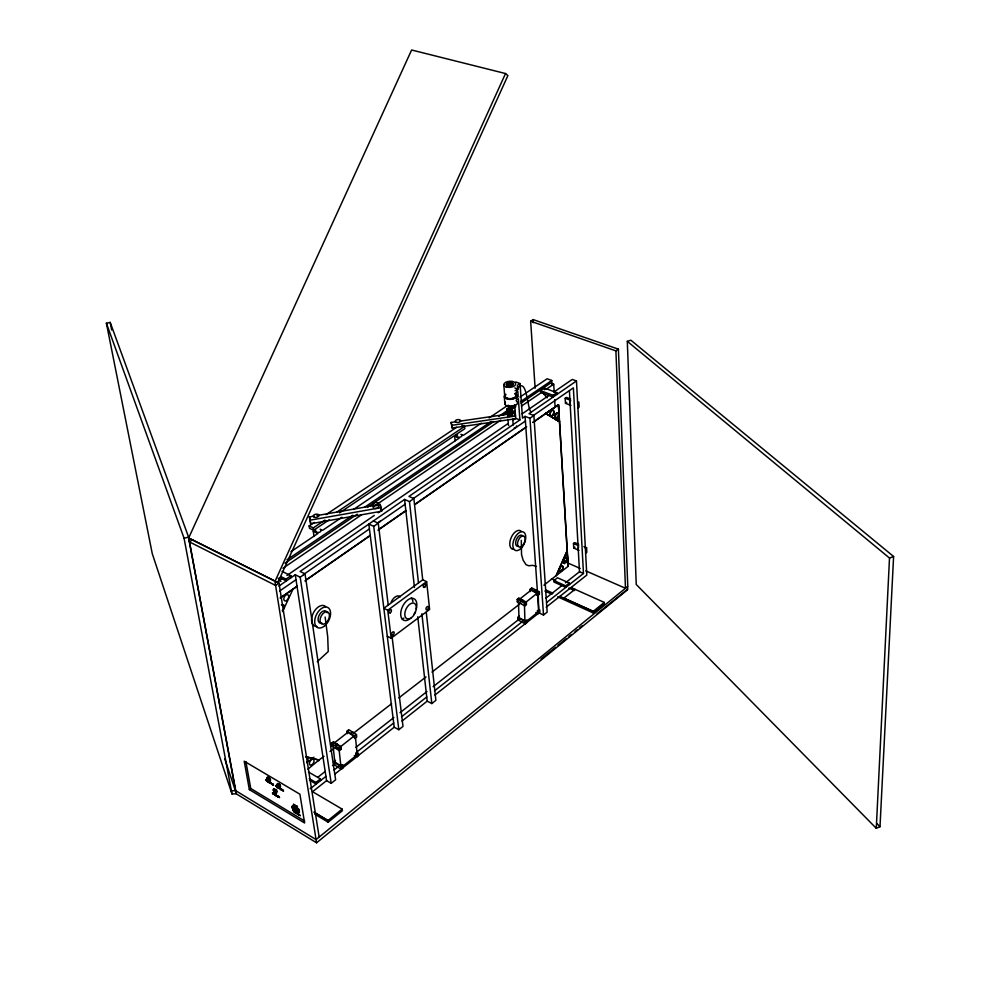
<?xml version="1.0" encoding="UTF-8"?>
<svg xmlns="http://www.w3.org/2000/svg" width="1000" height="1000" viewBox="0 0 1000 1000"><rect width="100%" height="100%" fill="white"/><g stroke="black" fill="none" stroke-linecap="round" stroke-linejoin="round"><path stroke-width="1.5" d="M274.462 793.1L275.75 792.812L275.763 794.137M268.35 782.575L267.95 780.725L268.85 781.5A1.6 0.737 53.6 0 0 269.237 781.075C269.125 780.1 267.75 779.9 267.15 780.2M277.25 786.25L278.263 786.012L277.775 785.037A1.587 0.725 53.4 0 1 278.075 784.587M876.275 828.3L889.5 558.05L627.312 341.337L630.875 340.213L893.6 556.5L880 826.7L876.275 828.3L636.237 584.475L627.312 341.337M293.65 810.812L292.825 805.812L296.875 808.238L297.688 813.25C301.788 810.863 296.15 805.962 293.463 805.325L292.587 805.987L293.412 810.938L297.45 813.363L293.65 810.75L291.788 807.337L293 805.688M277.1 786.625L277.238 787.438L276.975 786.538L279.025 787.55A1.6 0.737 53.4 0 0 279.413 787.138L279.375 786.9A1.938 0.887 53.4 0 0 278.962 786.025L277.838 784.912A1.762 0.812 53.4 0 0 277.462 784.875L277.538 784.55M280.038 786.562L279.962 786.712A1.6 0.737 53.4 0 1 279.562 787.125L279.538 786.8M278.825 785.662C281.288 784.875 278.325 787.237 278.675 786.363A1.6 0.737 53.4 0 1 277.9 785.387L277.975 785.35M270.012 780.125C269.137 778.975 268.888 781.612 269.237 780.763A1.925 0.887 53.6 0 0 268.788 779.975L267.625 779.125L269.325 779.55A1.925 0.887 53.6 0 1 269.762 780.375L269.862 780.638A1.587 0.737 53.6 0 1 269.4 781.075L269.5 781.025M299.175 811.125L298.688 811.787L296.863 808.088M510.425 406.6L510.6 408.925M578.237 549.175L578.538 546.788M298.663 814.7L297.825 813.625L297.65 814.262M570.125 403.525L570.45 401.3M296.45 806.525L297.113 806.688M268.762 780.15L269.337 781M296.962 806.825L297.1 806.075L297.4 806.762M268.65 779.6L269.113 778.675L267.425 778.875A1.587 0.737 53.6 0 1 267.812 778.388A1.75 0.8 53.6 0 1 268.188 778.475L267.3 777.562L267.275 779.45A1.963 0.9 53.6 0 0 267.475 779.875L267.663 779.938M266.788 779.938L267.425 779.212A2.288 1.05 53.6 0 0 268.625 779.925M267.8 779.488L269.163 779.212M268.9 780.962L268.562 780.9A1.925 0.887 53.6 0 1 268.225 780.562L268.05 780.525M268.425 782.275C268.425 781.125 268.125 779.163 269.387 780M270.1 780.462L269.625 781.287M280.1 785.675C279.45 782.325 276.025 785.225 278.062 783.825A2 0.925 53.4 0 0 277.425 783.688L277.488 784.638M277.312 786.25L278.55 784.65M277.413 785.225L278.575 787.375L277.913 786.9A1.6 0.737 53.4 0 1 277.275 785.863L277.413 784.575L277.438 785.487A1.975 0.912 53.4 0 0 278.575 787.1L278.337 787.175M277.663 786.95C278.825 789.8 276.55 786 278.75 786.462M278.263 786.012L277.663 786.225L279.2 787.35M278.65 786.5L279.65 787.062A1.6 0.737 53.4 0 0 280.038 786.65L279.938 786.287A1.975 0.912 53.4 0 0 279.5 785.462L279 784.737M278.738 786.637L279.037 785.8A2.288 1.062 53.5 0 1 277.825 785.075L279.113 784.987L278.1 785.688M279.1 788.363C276.35 788.175 281.225 784.85 280.012 787.438M297.137 810.788C299.425 812.163 289.7 805.013 294.525 811.388M295.738 812.562L295.938 813.238L294.975 812.387L295.462 812.95M278.512 784.075L278.062 784.188A1.762 0.812 53.4 0 0 278.113 785.113M268.363 778.2L268.5 778.3M269.237 781.075L270.087 780.062M276.775 795.387L276.087 794.85L276.262 795.837M295.625 811.038C294.775 809.175 296.375 812.688 297.6 809.737M294.088 811.375L294.887 812.6L294.225 811.462M511.45 412.25C514.938 414.913 504.988 415.45 508.325 412.463C505.938 417.062 516.287 413.55 511.463 409.387M511.95 408.775L509.45 410.087L507.2 408.9L509.087 407.638L511.7 408.15L512.513 415.913M293.2 805.288C290.837 806.062 294.15 809.95 292.3 807.375M516.9 391.662L518.812 386.875C527.112 379.875 527.137 407.675 530.962 412.125M272.575 783.95L272.6 784.8L272.35 783.838L273.325 784.425M277.562 784.9L278.038 785.987L277.288 786.35M278.9 784.825L279.35 785.263M567.013 551.025L556.213 575.6L567.013 551.025L568.162 566.312L559.562 421.675L545.675 413.462L532.863 422.375M316.575 842.788L236.175 793.775L188.65 538L411.613 50L505.525 73.537L274.95 581.512L316.575 842.788L627.725 589.587L627.6 586.55M282.587 611.587L292.9 589.312M279.025 787.087L278.875 787.2M279.525 786.275L279.488 787.15L279.062 786.075M278.05 786.5L279.662 785.425M279.05 785.962L278.825 785.925A2.288 1.062 53.5 0 1 277.587 785.263A1.925 0.887 53.4 0 0 278.387 786.612L278.425 786.65M297.688 813.25L298.688 811.787M275.238 793.238L274.575 792.75M318.625 760.812L319.1 760.138L305.85 756.737M268.463 780.925L268.45 781.038A1.963 0.9 53.6 0 1 267.738 780.312M278.488 786.9L278.025 786.725M278.688 786.312L279.587 785.575M279.075 784.587L277.825 785.438A1.6 0.737 53.4 0 0 278.463 786.475L279.025 786.612A1.762 0.812 53.4 0 0 280.413 786A1.762 0.812 53.4 0 0 278.425 783.975L279.95 785.462M275.287 793.175L274.613 792.725M317.275 661.675L328.237 651.55L327.713 636.712L325.125 617.038M508.55 405.5L508.5 406.15M557.688 596.825L593.237 612.95L593.162 611.425L604.275 602.413L571.038 587.537M593.237 612.95L604.35 603.938L604.275 602.413M342.137 809.112L342.375 810.713L328.175 822.2L327.925 820.588L342.137 809.112L312.55 791.712L326.575 780.638L295.275 574.775L278.888 586.075M541.038 659.025L555.625 647.275M558.05 645.312L566.55 638.462M568.987 636.5L571.413 634.55M575.062 631.613L577.487 629.65M579.925 627.688L582.35 625.725M596.925 613.975L627.3 589.487M525.288 623.888L525.225 621.575L526.85 620.275L524.9 620.825L518.212 617.163L517.863 619.825L525.288 623.888L526.912 622.587L526.85 620.275M538.212 613.538L538.162 611.225L539.775 609.938L539.825 612.25L538.212 613.538L535.862 612.487M341.362 769.188L343.288 767.65L343.025 765.275L342.275 764.788L340.85 765.925L334.087 761.525L333.837 764.3L337.812 767.2L341.362 769.188L341.1 766.812L333.575 761.925L335.513 760.4M356.637 756.975L358.537 755.45L358.3 753.075L356.4 754.587L356.637 756.975L354.275 755.662M526.087 621.638L537.513 612.513L537.425 610.825L538.612 609.875M355.825 755.888L355.65 754.112L357.05 752.987M341.1 766.812L343.025 765.275M342.2 766.775L356.075 755.688M517.863 619.825L517.788 617.5L519.425 616.2M339.375 750.675L341.312 749.137L341.05 746.725L333.475 741.862L331.538 743.4L331.8 745.812L339.375 750.675L339.113 748.263L331.538 743.4M347.788 732.362L353.837 736.2L354.775 738.475L356.7 736.963L356.463 734.55L348.888 729.762L346.962 731.275L347.212 733.688M524.462 605.112L525.675 604.15L525.625 602.4L523.225 601.112M530.337 591.55L530.275 589.2L531.9 587.925L539.375 591.912L539.425 594.263L537.8 595.538L537.062 595.138L538.25 594.188M524.775 605.862L526.425 604.562L526.362 602.212L518.875 598.175L517.225 599.462L517.3 601.812L524.775 605.862L524.712 603.513L526.362 602.212M295.712 808.3L293.988 809.663L298.163 812.875M293.412 810.938L294.125 810.45L293.288 805.438L297.337 807.862L296.637 808.413L297.538 813.475M575.025 589.325L563.875 598.15L593.263 611.337M326.575 780.638L331.2 783.312L335.637 779.8L305.025 573.862L300.113 571.45L404.588 499.438L409.475 501.6L413.862 498.562L422.725 579.825L426.637 581.663L429.625 609.425L391.175 638.2L387.287 636.25M398.825 729.712L373.725 526.337L368.825 524.087L394.212 727.212L398.825 729.712L403 726.4L392 636.062M417.738 616.788L427.2 701.15L431.812 703.562L435.875 700.35L426.262 612.188M434.925 695.05L538.938 612.9L543.513 615.025L547.163 612.137L533.875 415.538L529.012 413.663L576.462 380.962L586.8 575.087L546.163 607.188M517.225 599.462L521.138 601.25L522.788 599.95M530.275 589.2L534.188 590.962L535.812 589.675M340.087 747.062L354.087 736M339.113 748.263L341.05 746.725M354.775 738.475L354.538 736.062L356.463 734.55M525.562 602.45L537.062 593.35M537.8 595.538L537.75 593.2L539.375 591.912M334.663 774.25L394.212 727.212M401.987 721.075L427.2 701.15M294.662 808.75L295.438 809.287M334.038 743.175L348.038 732.163M331.8 745.812L332.05 743M530.288 589.8L531.475 588.263M519.575 599.212L532.238 589.25M517.3 601.812L520.875 603.175M335.462 745.6L337.413 744.062M346.962 731.275L350.9 733.438L352.812 731.925M309.488 780.175L316.163 784.075L315.912 782.475L320.4 778.938L308.425 771.975M565.763 585.85L569.325 583.05L557.475 577.762L553.913 580.538L554.012 582.062L565.862 587.375L565.763 585.85L553.913 580.538M310.188 788.775L325.925 776.375M334.025 770L338.9 766.162M355.938 752.738L393.675 723M401.475 716.862L426.737 696.963M434.475 690.875L522.712 621.362M547.013 602.212L583.475 573.488L573.375 387.85L533.112 415.7M347.025 731.888L348.387 730.163M317.85 777.237L325.213 771.45M332.562 765.675L335.025 763.75M355.863 747.375L393.875 717.525M400.012 712.712L426.987 691.525M433.125 686.7L518.962 619.288M545.938 598.1L561.875 585.588M565.438 582.788L579.5 571.75L569.425 390.975M276.413 792.025L276.075 792.763M305.7 756.65L318.95 760.05L324.012 756.312M330 751.45L333.837 748.662M353.35 733.275L391.587 703.725M398.812 697.913L425.988 676.95M431.975 672.1L519.362 604.288M543.925 585.163L568.162 566.312M307.887 769.175L318.913 760.037M585.638 553.2L586.812 552.288L586.562 547.688L583.925 546.55M277.075 786.075L278.038 786.275M277.987 787.2L278.45 787.138M585.4 548.6L586.562 547.688M279.275 787.7L279.75 788.938L279.475 787.3A1.925 0.887 53.4 0 0 280.262 786.85M279.962 786.712L280.113 786.75M275.325 792.325L275.275 791.988M274.475 793.55L274.325 793.612A2.188 1 53.4 0 0 275.512 794.338M277.425 783.688L277.5 783.625A2 0.925 53.4 0 1 278.275 783.662L278.312 784M277.65 784.287L277.425 784.925M277.975 784.087L278.35 784.513A1.762 0.812 53.4 0 0 277.975 784.475L278.3 783.65M278.75 785L277.188 785.537A1.587 0.725 53.4 0 1 277.45 785.075M267.438 781.725L267.275 780.825L268.275 781.413L268.938 780.562L268.05 781.4M268.312 781.637L269.012 780.938M270.062 780.45L269.925 780.688M579.012 550.35L573.763 548.075L574.925 547.175M307.775 761.963L313.95 757.2M559.663 567.587L562.125 565.688M249.338 789.587L244.213 761.2L299.925 794.225L304.6 822.975L249.338 789.587L250.75 788.5L245.9 761.625M267.65 779.762A1.925 0.887 53.6 0 1 267.462 779.338L267.337 777.588M268.2 781.275L267.75 780.85A1.6 0.737 53.6 0 1 267.113 779.825L268.125 777.6M268.35 778.413L267.025 779.488A1.575 0.725 53.6 0 1 267.275 779.038L268.35 778.925M573.763 548.075L573.488 543.488L574.663 542.575L578.638 544.275M391.175 638.2L387.75 610.225L426.637 581.663M422.725 579.825L383.837 608.3L387.75 610.225M577.9 407.987L579.138 407.113L578.862 402.05L577.625 402.912M558.312 404.725L545.763 413.462L559.475 421.613L558.462 404.775L559.325 421.662M558.462 404.775L545.675 413.462M570.575 398.963L566.425 397.413L565.188 398.275L565.475 403.325L566.712 402.463M280.262 597.9L297.025 586.237M306 580L370.087 535.475M379.062 529.237L405.975 510.538M414.95 504.3L526.45 426.825M280.425 597.975L297.188 586.312M304.875 580.975L370.238 535.55M377.938 530.2L406.125 510.613M415.1 504.375L526.613 426.887M533.013 422.438L558.475 404.738L568.075 566.375M279.625 591.025L296.025 579.688M303.387 574.587L369.425 528.913M377.688 523.2L405.125 504.225M413.325 498.55L525.425 421.012M295.275 574.775L300.188 577.212L305.025 573.862M373.725 526.337L378.25 523.2L388.225 605.087M515.763 381.95L520.037 383.55L522.5 418.15L525.087 416.362L529.95 418.25L533.875 415.538M280.95 576.587L286.025 579.125L290.9 575.763L291.188 577.6M553.013 395.312L553.125 397.05L540.575 392.337L540.462 390.625L553.013 395.312L556.825 392.688L556.938 394.412M516.112 400.175L518.362 398.65L519.9 419.938L408.975 496.413L413.862 498.562M276.9 582.362L282.05 578.825M286.925 575.475L374.312 515.425M378.162 512.775L507.962 423.6M513.1 420.062L515.675 418.3L519.9 419.938M522.1 413.875L548.9 395.462M553.938 392L572.25 379.425L576.462 380.962M535.125 388.25L530.662 321.225L615.9 350.863L618.4 349.137L627.788 586.4L316.062 839.575L235.588 790.612L231.4 790.788M319.15 837.075L279.012 583.088L275.587 585.45L189.363 541.85L192.787 539.637M540.462 390.625L544.275 388.013L556.825 392.688M282.938 568.237L361.587 514.775M377.062 504.25L500.85 420.112M511.163 413.1L515.025 410.462M521.475 406.087L542.112 392.062M545.975 389.425L553.713 384.175L554.188 391.912M515.962 398.25L518.225 396.725L517.85 391.587L515.288 393.312M286.95 559.85L352.825 515.225M364.45 507.35L491.05 421.6M498.8 416.35L507.85 410.225M510.425 408.475L514.3 405.85M520.763 401.475L551.763 380.475L552.05 385.112M284.988 563.175L357.2 514.2M367.512 507.212L493.888 421.5M502.912 415.375L508.075 411.887M511.938 409.263L515.812 406.637M520.962 403.137L550.625 383.025L553.713 384.175M515.1 390.763L517.675 389.038L517.4 385.325L520.037 383.55M290.963 551.675L317.925 533.488L313.275 531.263L315.6 529.712M341.912 517.288L322.562 530.35L320.238 529.25M353.525 509.45L459.3 438.05L454.675 436.163L455.112 440.812M481.425 423.125L463.387 435.3L461.075 434.35M489.162 417.9L507.2 405.725M520.087 397.025L547.15 378.762L551.763 380.475M314.325 522.463L309.15 525.925L309.488 528.288L313.65 530.262L329.15 519.85M339.487 512.9L464.825 428.675L464.625 426.388L461.863 425.275M454.675 436.163L456.712 434.787M325.962 514.675L456.6 427.312M309.15 525.925L313.312 527.9L324.95 520.087M336.587 512.288L464.625 426.388M530.662 321.225L533.188 319.6L618.4 349.137M508.475 414.487L507.675 415.575L509.05 416.55L512.425 415.438L511.163 409.675M276.062 792.387L275.712 792.425A1.688 0.775 53.4 0 1 273.837 790.525A1.688 0.775 53.4 0 1 274.938 789.887A1.688 0.775 53.4 0 1 276.062 792.225L275.85 792.387M508.075 405.5L508.7 405.513M268.062 778.012L268.025 777.688A1.988 0.912 53.6 0 0 267.25 777.65M889.5 558.05L893.6 556.5M267.925 778.35L267.838 778.612A1.575 0.725 53.6 0 0 267.575 779.075M267.975 779.55L267.663 778.863A1.75 0.8 53.6 0 0 267.288 778.838L267.288 779.025M295.438 810.925L295.65 810.15M267.275 779.275L268.075 780.65M278.975 786.762L278.95 786.15M188.6 537.137L110.188 322.388L106.4 323.212L184.075 538.25L188.6 537.137L235.912 791.762M277 787.288L276.5 786.263L277.075 787.15M316.925 515.588L380.2 504.425L381.587 511.225L310.688 523.763L309.4 516.912L313.913 516.112M309.4 516.912L310.175 520.163L381.163 507.625M274.662 794.212L274.637 794.688M511.45 405.7L512.175 405.913L511.275 406.2M277.913 796.237L278.45 797.15L277.925 796.338M294.688 805.475L294.55 805.225M295.788 806.125L295.325 805.3L295.837 805.8M268.3 781.513L268.512 782.25M269.613 782.825L269.1 781.462A1.963 0.9 53.6 0 0 269.875 781M273.55 793.538L274.3 794.613L273.65 793.713M514.663 404.625L515.725 418.75L452.163 428.013L451.1 422.438L455.637 421.788M460.175 421.125L508.525 414.075M511.55 413.638L514.575 413.2L515.525 416.025L451.9 425.3L451.1 422.438M282.35 789.925L282.787 790.75M281.988 790.163L281.5 789.275L281.613 790.288M106.4 323.212L152.275 553.688L231.988 793.95L236.175 793.775M281.962 790.05L281.575 789.438L281.725 790.375M294.8 809.375L294.6 808.8M319.062 760.125L318.412 760.037L319.325 760.263M294.475 805.238L294 804.65M270.338 783.35L269.95 782.175M536.425 566.475L532.737 565.337L528.7 565.775L526.013 564.675L523.125 560.138L521.538 554.625L521.3 540.325M269.75 780.238L269.95 781.025M565.188 398.275L570.7 400.325M565.475 403.325L570.975 405.387M514.825 387.962L517.675 389.038M267.887 777.788L268.25 777.938M573.488 543.488L578.763 545.75M563.088 560.925A2.862 1.512 -66.6 0 0 565.45 562.075A2.862 1.512 -66.6 0 0 566.013 557.575A2.862 1.512 -66.6 0 0 563.237 561A2.862 1.512 -66.6 0 0 565.6 562.137A2.862 1.512 -66.6 0 0 566.163 557.65A2.862 1.512 -66.6 0 0 563.088 560.925L580.138 568.4M585.812 570.887L625.487 588.275L615.9 350.863M579.5 571.75L583.475 573.488M551.45 578.775L555.65 580.65M568.837 588.025L574.525 590.575M545.887 590.013L552.888 593.175M559.888 596.35L593.162 611.425M544.9 591.025L552 594.25M373.35 520.962L378.25 523.2M268.525 777.975A1.75 0.8 53.6 0 1 270.262 780.138A1.75 0.8 53.6 0 1 268.975 780.5L269.075 781.062M275.562 792.738L275.587 792.738A2.125 0.975 53.4 0 0 275.988 790.812A2.125 0.975 53.4 0 0 273.587 789.375A2.125 0.975 53.4 0 0 274.825 792.288L274.85 792.312M298.337 814.237L298.312 814.3M315.788 531.888L316.887 532.413M282.025 571.337L290.9 575.763M280.525 788.9L280.338 788.413M279.637 577.625L286.312 580.962L286.025 579.125M279.012 583.088L188.65 538L277.825 582.575L507.9 75.575L505.525 73.537M514.55 405.1L513.8 405.513M538.212 592.438L538.962 592.837M531.038 590.2L537.013 593.387L537.062 595.138M525.675 604.15L526.425 604.562M537.425 610.825L538.162 611.225M517.788 617.5L525.225 621.575M309.25 778.587L315.912 782.475M313.85 812.087L328.062 820.487M545.837 413.525L559.475 421.625M268.4 778.737L268.888 779.125M278.575 784.775L278.888 784.95M282.125 789.325L282.325 790.462M281.2 788.938L281.225 789.812M270.275 782.725L269.5 782.15L269.662 783.05L269.637 782.225M280.4 788.825L281.35 789.887L281.175 788.787M279.137 788.562L279 787.75L279.688 788.15M315.075 812.913L327.925 820.588M314.95 814.287L328.175 822.2M296.488 805.9L296.7 806.587M275.387 793.475L274.425 793.487M272.562 792.825L272.975 793.863L272.85 793.125M274.913 794.175L274.925 794.825M273.288 794.05L273.312 793.637M276.925 796.225L276.262 794.95M276.163 796.012L275.8 794.638L276.175 796.025M292.587 805.987L296.637 808.413M296.75 810.088L293.062 807.862L292.812 806.4L296.512 808.625L297.062 811.975M293.725 808.938L299.462 812.387L298.95 809.25M294.363 810.612L297.938 812.763M295.475 812.3L296.3 813.45M250.75 788.5L304.7 821.05M534.188 590.962L537.75 593.2M355.262 735.075L356.012 735.562M521.138 601.25L524.712 603.513M357.225 754.762L357.987 755.238M355.65 754.112L356.4 754.587M334.3 742.962L340.363 746.85M340.55 748.65L341.312 749.137M332.863 744.1L332.113 743.612L333.475 741.862M332.312 745.413L333.062 745.9M335.487 747.45L337.912 749.013M294.962 805.65L294.9 805.312M280.475 788.487L281.15 789.775M350.9 733.438L354.538 736.062M275.262 793.575L275.637 794.237M272.762 783.888L273.488 785.325L273.038 784.812M268.738 777.962L269.713 778.988M296.462 813.45L296.375 813.363M876.712 823.363L880 826.7M294.3 805.238L293.55 804.05M543.2 393.325L547.188 397.825M278.113 578.188L280.912 581.525M277.987 784.438L278.012 784.65A1.587 0.725 53.4 0 0 277.738 785.113M294.488 812.15L294.2 811.55L294.325 812.262M224.7 758.75L235.613 791.338M381.587 511.225L380.2 504.425M269.95 780.013L270.025 780.738A1.925 0.887 53.6 0 1 269.25 781.3M110.188 322.388L111.688 330.025M184.075 538.25L231.988 793.95M272.55 792.725L272.712 793.713M275.163 794.513L274.55 794.137L274.675 794.875M279.425 787.525L279.713 787.4A1.925 0.887 53.4 0 0 280.188 786.9M295.462 812.2L295.7 813.088M320.4 778.938L320.65 780.537M300.188 577.212L331.2 783.312M313.312 527.9L313.65 530.262M313.275 531.263L313.938 535.9M310.175 520.163L310.688 523.763M404.588 499.438L414.462 587.487M409.475 501.6L418.475 582.938M421.887 613.787L431.812 703.562M333.038 745.612L334.862 762.275M333.575 761.925L333.837 764.3M339.087 749.5L340.875 766.175M355.562 738.125L357.075 753.263M451.9 425.3L452.163 428.013M508.837 410.062L509.175 414.538M508.275 409.95L508.612 414.425M507.8 409.775L508.137 414.237M507.312 408.575L507.788 413.988M507.2 408.9L507.738 416.388M507.95 419.237L508.387 424.925A2.4 1.275 -4.3 0 0 508.812 425.513M503.837 384.9L504.725 396.362M504.312 396.7L504.862 403.85M514.575 413.2L514.775 415.913M512.725 418.75L513.15 424.438M511.7 408.15L512.175 413.575M511.575 409.412L511.9 413.875M510.65 409.888L510.988 414.363M509.787 406.15L509.963 408.475M510.062 410.037L510.4 414.5M509.45 410.087L509.787 414.562M525.087 416.362L537.438 591.737M537.663 594.837L538.65 608.812M529.95 418.25L543.513 615.025M533.188 319.6L533.387 322.713M544.275 388.013L544.388 389.738M554.65 399.65L555.125 407.4M555.5 413.587L555.875 419.787M564.225 557.587L564.6 563.775M569.325 583.05L569.412 584.562M518.875 598.175L517.663 599.125M518.475 601.6L518.962 617.825M524.45 604.837L524.913 621.075M538.25 593.925L538.612 610.138M281.4 605.05A3.425 2.125 -62.5 0 1 284.25 606.062A3.425 2.125 -62.5 0 1 282.25 610.475M306.5 757.788A3.287 1.9 -60.5 0 1 308 759.35A3.287 1.9 -60.5 0 1 306.65 762.675M409.9 618.875A11.938 6.875 -64.3 0 1 400.7 613.675A11.938 6.875 -64.3 0 1 410.487 598.538A11.938 6.875 -64.3 0 1 416.25 609.038M415.213 611.925A11.938 6.875 -64.3 0 1 413.738 614.65M411.287 597.725A11.925 6.887 -64.2 0 1 412.9 601.663M403.9 618.188A11.925 6.887 -64.2 0 1 401.863 618.688M391.188 602.013A8.5 4.95 -64.2 0 1 400.375 596.8M321.975 623.1A6.688 4.05 -63 0 1 318.087 619.438A6.688 4.05 -63 0 1 322 611.763A6.688 4.05 -63 0 1 327.238 612.788M316.887 626.413A11.275 6.837 -62.9 0 1 312.95 613.8A11.275 6.837 -62.9 0 1 325.588 606.538M518.525 546.263A5.975 3.275 -66.5 0 1 516.362 539.6A5.975 3.275 -66.5 0 1 522.737 536.075M513.713 549.325A10.05 5.525 -66.5 0 1 511.175 537.638A10.05 5.525 -66.5 0 1 521.45 531.525M380.4 520.625A2.788 1.575 -7.1 0 1 378.288 522.312M516.512 425.9A2.575 1.363 -4.2 0 1 514.3 427.85M461.337 434.75A2.688 1.438 -5.3 0 1 461.012 436.8A2.688 1.438 -5.3 0 1 457.238 436.875A2.688 1.438 -5.3 0 1 457.575 434.825M320.538 529.65A2.862 1.625 -8.3 0 1 320.475 531.65A2.862 1.625 -8.3 0 1 317.113 532.463L315.6 531.712A2.862 1.625 -8.3 0 1 315.65 530.45M512.938 425.1A2.4 1.275 -4.3 0 1 512.6 425.4M378.512 506.087A2.8 1.562 -7.1 0 1 375.988 508.45A2.8 1.562 -7.1 0 1 373.275 506.6A2.8 1.562 -7.1 0 1 377.663 505.5M267.462 778.45A2.275 1.05 53.6 0 1 268.412 777.175A2.275 1.05 53.6 0 1 270.475 779.825A2.275 1.05 53.6 0 1 269.15 780.65M515.825 393.888A6.35 3.287 -4.3 0 1 514.712 398.375A6.35 3.287 -4.3 0 1 506.15 398.65A6.35 3.287 -4.3 0 1 505.788 394.212M516.337 401.037A6.338 3.3 -4.3 0 1 515.65 405.325A6.338 3.3 -4.3 0 1 507.537 406.138A6.338 3.3 -4.3 0 1 505.438 402.137M510.913 406.4A2.062 1.075 -4.3 0 1 508.237 406.763A2.062 1.075 -4.3 0 1 507.475 405.45M515.45 393.738A5.925 3.062 -4.3 0 1 514.8 397.725A5.925 3.062 -4.3 0 1 507.212 398.488A5.925 3.062 -4.3 0 1 505.262 394.775M515.188 394.15A5.575 2.888 -4.3 0 1 514.575 397.9A5.575 2.888 -4.3 0 1 507.438 398.612A5.575 2.888 -4.3 0 1 505.588 395.125M515.163 393.862A5.575 2.888 -4.3 0 1 513.812 397.975A5.575 2.888 -4.3 0 1 506.05 397.688M505.375 397.05A5.575 2.888 -4.3 0 1 505.575 394.825M268.863 779.75A2.288 1.05 53.6 0 1 267.65 779.025M280.062 787.05A1.975 0.912 53.4 0 1 279.275 787.513M278.463 786.55A1.925 0.887 53.4 0 1 277.7 785.312M278.538 785.888A1.762 0.812 53.4 0 1 278.288 785.5M275.975 789.538A2.587 1.188 53.4 0 1 276.388 790.062M276.737 790.638A2.587 1.188 53.4 0 1 277 791.2M276.225 789.412A2.325 1.062 53.4 0 1 276.6 789.887M279.475 797.513L279.088 796.6L279.475 797.513M266.525 780.75L265.863 779.925L266.525 780.75M276.288 786.475L275.575 785.575L276.288 786.475M300.2 815.6L298.762 814.225L300.2 815.6M297.262 813.587L297.587 814.425L297.262 813.587M266.688 780.863L265.738 779.75L266.688 780.863M277.738 796.462L277.188 795.763L277.738 796.462M279.125 797.3L278.538 796.612L279.125 797.362M271.762 783.713L272.362 784.275L271.762 783.713M298.825 814.375L299.1 815.05L298.725 814.3M297.387 810.512L298.2 811.525L297.387 810.512M326.337 622.575L325.138 623.513A6.7 4.05 -63 0 1 320.3 618.312A6.7 4.05 -63 0 1 328.075 612.212A6.7 4.05 -63 0 1 326.337 622.575M267.413 781.625L266.762 780.512L267.4 781.5M376.375 502.512L375.65 502.512A2.8 1.562 -7 0 0 373.038 504.938A2.8 1.562 -7 0 0 377.688 504.95A2.8 1.562 -7 0 0 376.375 502.512M268.163 782.025L267.725 780.85L268.113 782.025M283.45 791.012L282.938 789.875L283.475 791.15M270.95 782.738L271.663 784.25L270.95 782.738M277.387 786.575L277.425 787.438L277.387 786.575M277.9 796.15L278.025 796.888L277.9 796.15M460.575 420.588L460.363 420.25A2.7 1.425 -5.3 0 0 455.875 420.238A2.7 1.425 -5.3 0 0 457.238 422.438A2.7 1.425 -5.3 0 0 460.575 420.588M286.7 600.5A3.425 2.125 -62.8 0 0 288.163 594.963A3.425 2.125 -62.8 0 0 283.962 597.888A3.425 2.125 -62.8 0 0 286.7 600.5M312.1 764.638A3.262 1.875 -60.6 0 0 313.488 759.475A3.262 1.875 -60.6 0 0 309.575 762.513A3.262 1.875 -60.6 0 0 312.1 764.638M561.912 570.5A2.862 1.512 -66.5 0 0 562.475 566.025A2.862 1.512 -66.5 0 0 559.538 569.375A2.862 1.512 -66.5 0 0 561.912 570.5M411.325 617.788A8.55 4.925 -64.3 0 0 415.15 603.95A8.55 4.925 -64.3 0 0 405.225 611.275A8.55 4.925 -64.3 0 0 411.325 617.788M390.35 612.762A1.863 1.087 -64 0 0 391.175 609.75A1.863 1.087 -64 0 0 389 611.35A1.863 1.087 -64 0 0 390.35 612.762M393.075 634.963A1.85 1.062 -63.7 0 0 393.9 631.987A1.85 1.062 -63.7 0 0 391.737 633.6A1.85 1.062 -63.7 0 0 393.075 634.963M427.35 609.6A1.812 1.037 -64.5 0 0 428.175 606.663A1.812 1.037 -64.5 0 0 426.075 608.212A1.812 1.037 -64.5 0 0 427.35 609.6M424.675 587.225A1.825 1.05 -64.8 0 0 425.487 584.263A1.825 1.05 -64.8 0 0 423.375 585.812A1.825 1.05 -64.8 0 0 424.675 587.225M324.05 626.325A11.287 6.825 -63 0 0 328.713 608.125A11.287 6.825 -63 0 0 315.15 618.1A11.287 6.825 -63 0 0 324.05 626.325M552.675 415.262A3.013 1.675 -69 0 0 553.263 410.387A3.013 1.675 -69 0 0 550.163 413.75A3.013 1.675 -69 0 0 552.675 415.262M557.337 417.925A3 1.663 -69 0 0 557.913 413.088A3 1.663 -69 0 0 554.837 416.438A3 1.663 -69 0 0 557.337 417.925M552.525 415.2A3.013 1.675 -69 0 0 553.112 410.325A3.013 1.675 -69 0 0 550.013 413.688A3.013 1.675 -69 0 0 552.525 415.2M557.175 417.875A3 1.663 -69 0 0 557.762 413.025A3 1.663 -69 0 0 554.688 416.375A3 1.663 -69 0 0 557.175 417.875M561.763 570.438A2.862 1.512 -66.5 0 0 562.325 565.95A2.862 1.512 -66.5 0 0 559.4 569.312A2.862 1.512 -66.5 0 0 561.763 570.438M521.65 547.737A10.062 5.525 -66.5 0 0 523.337 531.962A10.062 5.525 -66.5 0 0 512.913 543.85A10.062 5.525 -66.5 0 0 521.65 547.737M522.362 545.825A5.975 3.275 -66.5 0 0 524 536.237A5.975 3.275 -66.5 0 0 517.612 542.612A5.975 3.275 -66.5 0 0 522.362 545.825M314.337 517.238A2.875 1.613 -8.3 0 0 318.938 515.75A2.875 1.613 -8.3 0 0 315.062 514.388A2.875 1.613 -8.3 0 0 314.337 517.238M273.45 790.5A2.5 1.15 53.4 0 0 276.475 793.05A2.5 1.15 53.4 0 0 275.175 789.488A2.5 1.15 53.4 0 0 273.45 790.5M505.95 386.875A5.95 3.05 -4.3 0 0 515.612 384.513A5.95 3.05 -4.3 0 0 507.713 381.562A5.95 3.05 -4.3 0 0 505.95 386.875M508.65 385.05A1.725 0.887 -4.3 0 0 511.45 384.363A1.725 0.887 -4.3 0 0 509.162 383.512A1.725 0.887 -4.3 0 0 508.65 385.05M507.55 385.788A3.45 1.762 -4.3 0 0 513.15 384.425A3.45 1.762 -4.3 0 0 508.575 382.713A3.45 1.762 -4.3 0 0 507.55 385.788M507.663 385.712A3.275 1.675 -4.3 0 0 512.975 384.425A3.275 1.675 -4.3 0 0 508.638 382.788A3.275 1.675 -4.3 0 0 507.663 385.712"/></g></svg>
